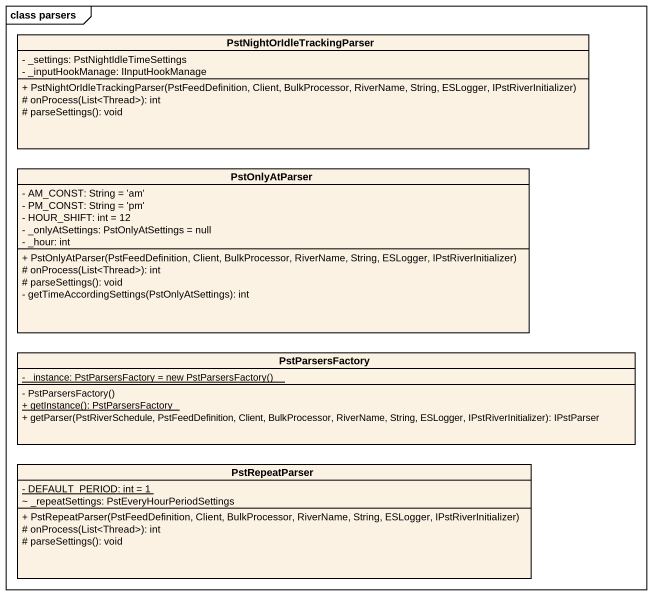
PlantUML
@startuml
mainframe class parsers
hide circle
hide empty members
skinparam classAttributeIconSize 0
class PstNightOrIdleTrackingParser {
  - _settings: PstNightIdleTimeSettings
  - _inputHookManage: IInputHookManage
  + PstNightOrIdleTrackingParser(PstFeedDefinition, Client, BulkProcessor, RiverName, String, ESLogger, IPstRiverInitializer)
  # onProcess(List<Thread>): int
  # parseSettings(): void
}
class PstOnlyAtParser {
  - AM_CONST: String = 'am'
  - PM_CONST: String = 'pm'
  - HOUR_SHIFT: int = 12
  - _onlyAtSettings: PstOnlyAtSettings = null
  - _hour: int
  + PstOnlyAtParser(PstFeedDefinition, Client, BulkProcessor, RiverName, String, ESLogger, IPstRiverInitializer)
  # onProcess(List<Thread>): int
  # parseSettings(): void
  - getTimeAccordingSettings(PstOnlyAtSettings): int
}
class PstParsersFactory {
  {static} {field} - _instance: PstParsersFactory = new PstParsersFactory()
  - PstParsersFactory()
  {static} + getInstance(): PstParsersFactory
  + getParser(PstRiverSchedule, PstFeedDefinition, Client, BulkProcessor, RiverName, String, ESLogger, IPstRiverInitializer): IPstParser
}
class PstRepeatParser {
  {static} - DEFAULT_PERIOD: int = 1
  ~ _repeatSettings: PstEveryHourPeriodSettings
  + PstRepeatParser(PstFeedDefinition, Client, BulkProcessor, RiverName, String, ESLogger, IPstRiverInitializer)
  # onProcess(List<Thread>): int
  # parseSettings(): void
}
@enduml
